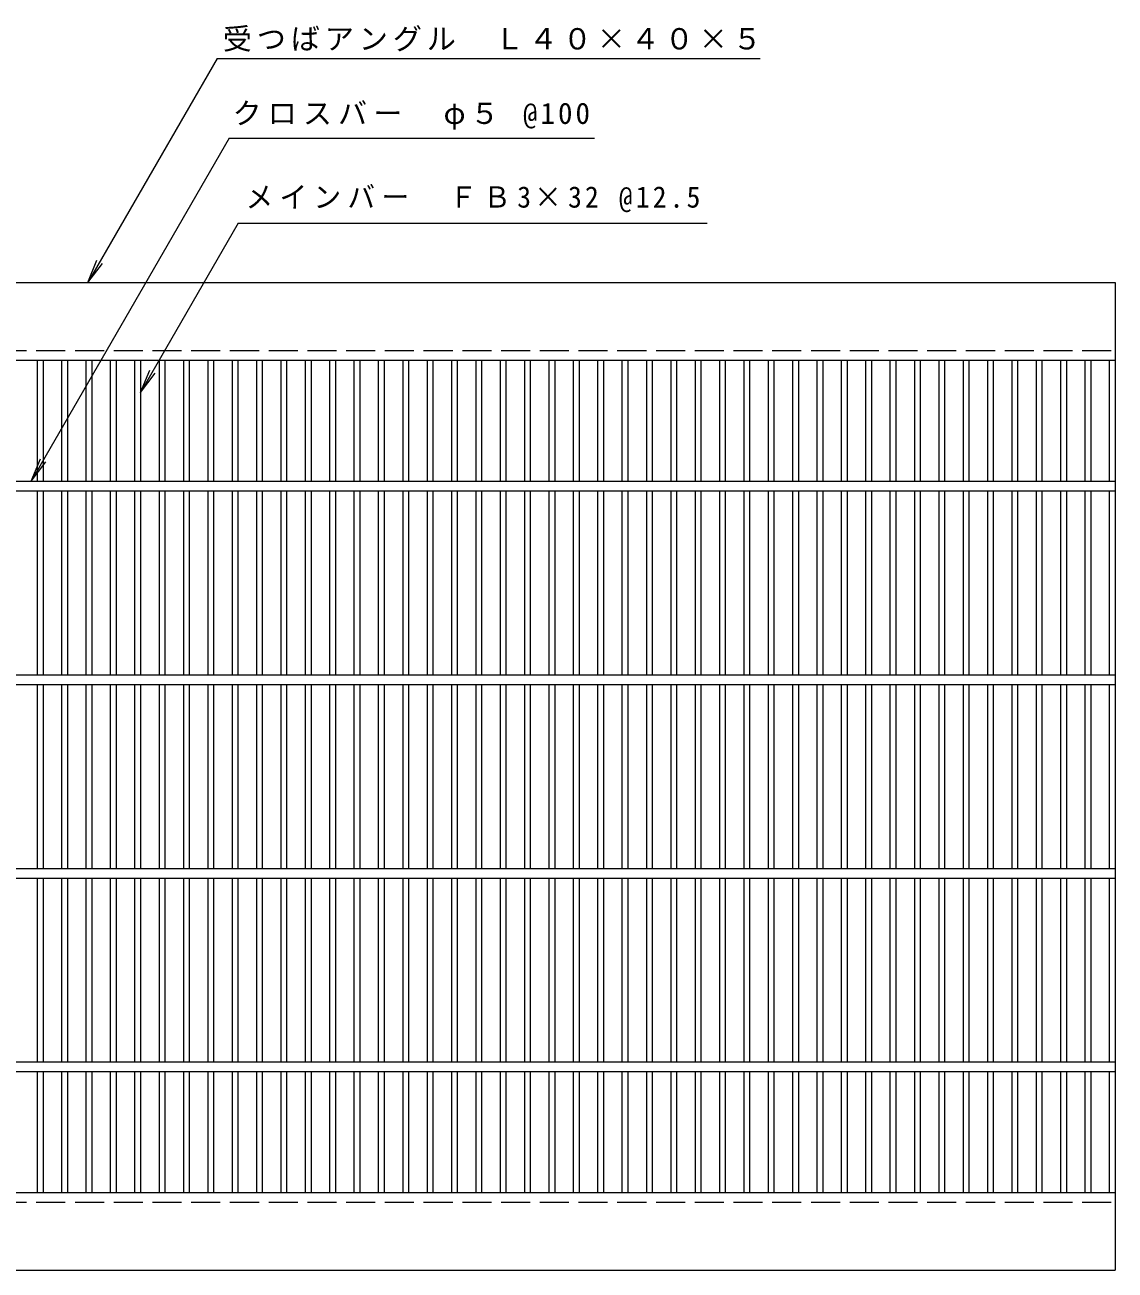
# Model space of a CAD drawing. Units: millimetres, scale not verified. Extents: x -756 to 935, y -687 to 667.
# Drawn here: x -320 to 243, y 24 to 667 of the extents above; entities that cross this region are included whole.
import ezdxf

# ---------------------------------------------------------------- set-up
doc = ezdxf.new("R2010")
doc.units = ezdxf.units.MM
doc.header["$LTSCALE"] = 5
doc.linetypes.add('DASHED3', pattern=[4, 3, -1])
for name, color, linetype, lineweight in [('A-1_ピット', 2, 'Continuous', 9), ('A-2_蓋', 3, 'Continuous', 9), ('A-5_仕様文', 7, 'Continuous', 9)]:
    doc.layers.add(name, color=color, linetype=linetype, lineweight=lineweight)
doc.styles.add('ＭＳ ゴシック', font='')
doc.styles.get('ＭＳ ゴシック').set_extended_font_data('MS Gothic')

msp = doc.modelspace()

# ---------------------------------------------------------------- linework, layer by layer
at = {"layer": 'A-1_ピット'}
for p, q in [((-753.757, 534.15), (243.243, 534.15)), ((243.243, 534.15), (243.243, 494.151)), ((-753.757, 494.151), (243.243, 494.151)), ((-753.757, 64.151), (243.243, 64.151)), ((243.243, 64.151), (243.243, 24.151)), ((-753.757, 24.151), (243.243, 24.151))]:
    msp.add_line(p, q, dxfattribs=at)
at = {"layer": 'A-1_ピット', "linetype": 'DASHED3'}
for p, q in [((-753.757, 499.151), (243.243, 499.151)), ((-753.757, 59.151), (243.243, 59.151))]:
    msp.add_line(p, q, dxfattribs=at)
at = {"layer": 'A-2_蓋'}
for p, q in [((-313.277, 494.151), (-313.277, 431.651)), ((-310.277, 494.151), (-310.277, 431.651)), ((-300.697, 494.151), (-300.697, 431.651)), ((-297.697, 494.151), (-297.697, 431.651)), ((-288.117, 494.151), (-288.117, 431.651)), ((-285.117, 494.151), (-285.117, 431.651)), ((-275.536, 494.151), (-275.536, 431.651)), ((-272.536, 494.151), (-272.536, 431.651)), ((-262.957, 494.151), (-262.957, 431.651)), ((-259.956, 494.151), (-259.956, 431.651)), ((-250.377, 494.151), (-250.377, 431.651)), ((-247.377, 494.151), (-247.377, 431.651)), ((-237.797, 494.151), (-237.797, 431.651)), ((-234.797, 494.151), (-234.797, 431.651)), ((-225.217, 494.151), (-225.217, 431.651)), ((-222.217, 494.151), (-222.217, 431.651)), ((-212.637, 494.151), (-212.637, 431.651)), ((-209.637, 494.151), (-209.637, 431.651)), ((-200.057, 494.151), (-200.057, 431.651)), ((-197.057, 494.151), (-197.057, 431.651)), ((-187.477, 494.151), (-187.477, 431.651)), ((-184.476, 494.151), (-184.476, 431.651)), ((-174.896, 494.151), (-174.896, 431.651)), ((-171.896, 494.151), (-171.896, 431.651)), ((-162.316, 494.151), (-162.316, 431.651)), ((-159.316, 494.151), (-159.316, 431.651)), ((-149.737, 494.151), (-149.737, 431.651)), ((-146.736, 494.151), (-146.736, 431.651)), ((-137.157, 494.151), (-137.157, 431.651)), ((-134.156, 494.151), (-134.156, 431.651)), ((-124.577, 494.151), (-124.577, 431.651)), ((-121.577, 494.151), (-121.577, 431.651)), ((-111.997, 494.151), (-111.997, 431.651)), ((-108.996, 494.151), (-108.996, 431.651)), ((-99.416, 494.151), (-99.416, 431.651)), ((-96.417, 494.151), (-96.417, 431.651)), ((-86.836, 494.151), (-86.836, 431.651)), ((-83.837, 494.151), (-83.837, 431.651)), ((-74.256, 494.151), (-74.256, 431.651)), ((-71.256, 494.151), (-71.256, 431.651)), ((-61.676, 494.151), (-61.676, 431.651)), ((-58.676, 494.151), (-58.676, 431.651)), ((-49.097, 494.151), (-49.097, 431.651)), ((-46.096, 494.151), (-46.096, 431.651)), ((-36.516, 494.151), (-36.516, 431.651)), ((-33.516, 494.151), (-33.516, 431.651)), ((-23.937, 494.151), (-23.937, 431.651)), ((-20.936, 494.151), (-20.936, 431.651)), ((-11.357, 494.151), (-11.357, 431.651)), ((-8.357, 494.151), (-8.357, 431.651)), ((1.223, 494.151), (1.223, 431.651)), ((4.223, 494.151), (4.223, 431.651)), ((13.803, 494.151), (13.803, 431.651)), ((16.803, 494.151), (16.803, 431.651)), ((26.383, 494.151), (26.383, 431.651)), ((29.383, 494.151), (29.383, 431.651)), ((38.964, 494.151), (38.964, 431.651)), ((41.964, 494.151), (41.964, 431.651)), ((51.544, 494.151), (51.544, 431.651)), ((54.544, 494.151), (54.544, 431.651)), ((64.124, 494.151), (64.124, 431.651)), ((67.124, 494.151), (67.124, 431.651)), ((76.703, 494.151), (76.703, 431.651)), ((79.704, 494.151), (79.704, 431.651)), ((89.284, 494.151), (89.284, 431.651)), ((92.284, 494.151), (92.284, 431.651)), ((101.863, 494.151), (101.863, 431.651)), ((104.864, 494.151), (104.864, 431.651)), ((114.444, 494.151), (114.444, 431.651)), ((117.443, 494.151), (117.443, 431.651)), ((127.023, 494.151), (127.023, 431.651)), ((130.023, 494.151), (130.023, 431.651)), ((139.603, 494.151), (139.603, 431.651)), ((142.603, 494.151), (142.603, 431.651)), ((152.183, 494.151), (152.183, 431.651)), ((155.183, 494.151), (155.183, 431.651)), ((164.764, 494.151), (164.764, 431.651)), ((167.764, 494.151), (167.764, 431.651)), ((177.344, 494.151), (177.344, 431.651)), ((180.344, 494.151), (180.344, 431.651)), ((189.924, 494.151), (189.924, 431.651)), ((192.924, 494.151), (192.924, 431.651)), ((202.504, 494.151), (202.504, 431.651)), ((205.504, 494.151), (205.504, 431.651)), ((215.083, 494.151), (215.083, 431.651)), ((218.084, 494.151), (218.084, 431.651)), ((227.664, 494.151), (227.664, 431.651)), ((230.664, 494.151), (230.664, 431.651)), ((240.244, 494.151), (240.244, 431.651)), ((243.243, 494.151), (243.243, 64.151)), ((-753.757, 431.651), (243.243, 431.651)), ((-313.277, 426.651), (-313.277, 331.651)), ((-310.277, 426.651), (-310.277, 331.651)), ((-300.697, 426.651), (-300.697, 331.651)), ((-297.697, 426.651), (-297.697, 331.651)), ((-288.117, 426.651), (-288.117, 331.651)), ((-285.117, 426.651), (-285.117, 331.651)), ((-275.536, 426.651), (-275.536, 331.651)), ((-272.536, 426.651), (-272.536, 331.651)), ((-262.957, 426.651), (-262.957, 331.651)), ((-259.956, 426.651), (-259.956, 331.651)), ((-250.377, 426.651), (-250.377, 331.651)), ((-247.377, 426.651), (-247.377, 331.651)), ((-237.797, 426.651), (-237.797, 331.651)), ((-234.797, 426.651), (-234.797, 331.651)), ((-225.217, 426.651), (-225.217, 331.651)), ((-222.217, 426.651), (-222.217, 331.651)), ((-212.637, 426.651), (-212.637, 331.651)), ((-209.637, 426.651), (-209.637, 331.651)), ((-200.057, 426.651), (-200.057, 331.651)), ((-197.057, 426.651), (-197.057, 331.651)), ((-187.477, 426.651), (-187.477, 331.651)), ((-184.476, 426.651), (-184.476, 331.651)), ((-174.896, 426.651), (-174.896, 331.651)), ((-171.896, 426.651), (-171.896, 331.651)), ((-162.316, 426.651), (-162.316, 331.651)), ((-159.316, 426.651), (-159.316, 331.651)), ((-149.737, 426.651), (-149.737, 331.651)), ((-146.736, 426.651), (-146.736, 331.651)), ((-137.157, 426.651), (-137.157, 331.651)), ((-134.156, 426.651), (-134.156, 331.651)), ((-124.577, 426.651), (-124.577, 331.651)), ((-121.577, 426.651), (-121.577, 331.651)), ((-111.997, 426.651), (-111.997, 331.651)), ((-108.996, 426.651), (-108.996, 331.651)), ((-99.416, 426.651), (-99.416, 331.651)), ((-96.417, 426.651), (-96.417, 331.651)), ((-86.836, 426.651), (-86.836, 331.651)), ((-83.837, 426.651), (-83.837, 331.651)), ((-74.256, 426.651), (-74.256, 331.651)), ((-71.256, 426.651), (-71.256, 331.651)), ((-61.676, 426.651), (-61.676, 331.651)), ((-58.676, 426.651), (-58.676, 331.651)), ((-49.097, 426.651), (-49.097, 331.651)), ((-46.096, 426.651), (-46.096, 331.651)), ((-36.516, 426.651), (-36.516, 331.651)), ((-33.516, 426.651), (-33.516, 331.651)), ((-23.937, 426.651), (-23.937, 331.651)), ((-20.936, 426.651), (-20.936, 331.651)), ((-11.357, 426.651), (-11.357, 331.651)), ((-8.357, 426.651), (-8.357, 331.651)), ((1.223, 426.651), (1.223, 331.651)), ((4.223, 426.651), (4.223, 331.651)), ((13.803, 426.651), (13.803, 331.651)), ((16.803, 426.651), (16.803, 331.651)), ((26.383, 426.651), (26.383, 331.651)), ((29.383, 426.651), (29.383, 331.651)), ((38.964, 426.651), (38.964, 331.651)), ((41.964, 426.651), (41.964, 331.651)), ((51.544, 426.651), (51.544, 331.651)), ((54.544, 426.651), (54.544, 331.651)), ((64.124, 426.651), (64.124, 331.651)), ((67.124, 426.651), (67.124, 331.651)), ((76.703, 426.651), (76.703, 331.651)), ((79.704, 426.651), (79.704, 331.651)), ((89.284, 426.651), (89.284, 331.651)), ((92.284, 426.651), (92.284, 331.651)), ((101.863, 426.651), (101.863, 331.651)), ((104.864, 426.651), (104.864, 331.651)), ((114.444, 426.651), (114.444, 331.651)), ((117.443, 426.651), (117.443, 331.651)), ((127.023, 426.651), (127.023, 331.651)), ((130.023, 426.651), (130.023, 331.651)), ((139.603, 426.651), (139.603, 331.651)), ((142.603, 426.651), (142.603, 331.651)), ((152.183, 426.651), (152.183, 331.651)), ((155.183, 426.651), (155.183, 331.651)), ((164.764, 426.651), (164.764, 331.651)), ((167.764, 426.651), (167.764, 331.651)), ((177.344, 426.651), (177.344, 331.651)), ((180.344, 426.651), (180.344, 331.651)), ((189.924, 426.651), (189.924, 331.651)), ((192.924, 426.651), (192.924, 331.651)), ((202.504, 426.651), (202.504, 331.651)), ((205.504, 426.651), (205.504, 331.651)), ((215.083, 426.651), (215.083, 331.651)), ((218.084, 426.651), (218.084, 331.651)), ((227.664, 426.651), (227.664, 331.651)), ((230.664, 426.651), (230.664, 331.651)), ((240.244, 426.651), (240.244, 331.651)), ((-753.757, 331.651), (243.243, 331.651)), ((-753.757, 326.651), (243.243, 326.651)), ((-313.277, 326.651), (-313.277, 231.651)), ((-310.277, 326.651), (-310.277, 231.651)), ((-300.697, 326.651), (-300.697, 231.651)), ((-297.697, 326.651), (-297.697, 231.651)), ((-288.117, 326.651), (-288.117, 231.651)), ((-285.117, 326.651), (-285.117, 231.651)), ((-275.536, 326.651), (-275.536, 231.651)), ((-272.536, 326.651), (-272.536, 231.651)), ((-262.957, 326.651), (-262.957, 231.651)), ((-259.956, 326.651), (-259.956, 231.651)), ((-250.377, 326.651), (-250.377, 231.651)), ((-247.377, 326.651), (-247.377, 231.651)), ((-237.797, 326.651), (-237.797, 231.651)), ((-234.797, 326.651), (-234.797, 231.651)), ((-225.217, 326.651), (-225.217, 231.651)), ((-222.217, 326.651), (-222.217, 231.651)), ((-212.637, 326.651), (-212.637, 231.651)), ((-209.637, 326.651), (-209.637, 231.651)), ((-200.057, 326.651), (-200.057, 231.651)), ((-197.057, 326.651), (-197.057, 231.651)), ((-187.477, 326.651), (-187.477, 231.651)), ((-184.476, 326.651), (-184.476, 231.651)), ((-174.896, 326.651), (-174.896, 231.651)), ((-171.896, 326.651), (-171.896, 231.651)), ((-162.316, 326.651), (-162.316, 231.651)), ((-159.316, 326.651), (-159.316, 231.651)), ((-149.737, 326.651), (-149.737, 231.651)), ((-146.736, 326.651), (-146.736, 231.651)), ((-137.157, 326.651), (-137.157, 231.651)), ((-134.156, 326.651), (-134.156, 231.651)), ((-124.577, 326.651), (-124.577, 231.651)), ((-121.577, 326.651), (-121.577, 231.651)), ((-111.997, 326.651), (-111.997, 231.651)), ((-108.996, 326.651), (-108.996, 231.651)), ((-99.416, 326.651), (-99.416, 231.651)), ((-96.417, 326.651), (-96.417, 231.651)), ((-86.836, 326.651), (-86.836, 231.651)), ((-83.837, 326.651), (-83.837, 231.651)), ((-74.256, 326.651), (-74.256, 231.651)), ((-71.256, 326.651), (-71.256, 231.651)), ((-61.676, 326.651), (-61.676, 231.651)), ((-58.676, 326.651), (-58.676, 231.651)), ((-49.097, 326.651), (-49.097, 231.651)), ((-46.096, 326.651), (-46.096, 231.651)), ((-36.516, 326.651), (-36.516, 231.651)), ((-33.516, 326.651), (-33.516, 231.651)), ((-23.937, 326.651), (-23.937, 231.651)), ((-20.936, 326.651), (-20.936, 231.651)), ((-11.357, 326.651), (-11.357, 231.651)), ((-8.357, 326.651), (-8.357, 231.651)), ((1.223, 326.651), (1.223, 231.651)), ((4.223, 326.651), (4.223, 231.651)), ((13.803, 326.651), (13.803, 231.651)), ((16.803, 326.651), (16.803, 231.651)), ((26.383, 326.651), (26.383, 231.651)), ((29.383, 326.651), (29.383, 231.651)), ((38.964, 326.651), (38.964, 231.651)), ((41.964, 326.651), (41.964, 231.651)), ((51.544, 326.651), (51.544, 231.651)), ((54.544, 326.651), (54.544, 231.651)), ((64.124, 326.651), (64.124, 231.651)), ((67.124, 326.651), (67.124, 231.651)), ((76.703, 326.651), (76.703, 231.651)), ((79.704, 326.651), (79.704, 231.651)), ((89.284, 326.651), (89.284, 231.651)), ((92.284, 326.651), (92.284, 231.651)), ((101.863, 326.651), (101.863, 231.651)), ((104.864, 326.651), (104.864, 231.651)), ((114.444, 326.651), (114.444, 231.651)), ((117.443, 326.651), (117.443, 231.651)), ((127.023, 326.651), (127.023, 231.651)), ((130.023, 326.651), (130.023, 231.651)), ((139.603, 326.651), (139.603, 231.651)), ((142.603, 326.651), (142.603, 231.651)), ((152.183, 326.651), (152.183, 231.651)), ((155.183, 326.651), (155.183, 231.651)), ((164.764, 326.651), (164.764, 231.651)), ((167.764, 326.651), (167.764, 231.651)), ((177.344, 326.651), (177.344, 231.651)), ((180.344, 326.651), (180.344, 231.651)), ((189.924, 326.651), (189.924, 231.651)), ((192.924, 326.651), (192.924, 231.651)), ((202.504, 326.651), (202.504, 231.651)), ((205.504, 326.651), (205.504, 231.651)), ((215.083, 326.651), (215.083, 231.651)), ((218.084, 326.651), (218.084, 231.651)), ((227.664, 326.651), (227.664, 231.651)), ((230.664, 326.651), (230.664, 231.651)), ((240.244, 326.651), (240.244, 231.651)), ((-753.757, 231.651), (243.243, 231.651)), ((-753.757, 226.651), (243.243, 226.651)), ((-313.277, 226.651), (-313.277, 131.651)), ((-310.277, 226.651), (-310.277, 131.651)), ((-300.697, 226.651), (-300.697, 131.651)), ((-297.697, 226.651), (-297.697, 131.651)), ((-288.117, 226.651), (-288.117, 131.651)), ((-285.117, 226.651), (-285.117, 131.651)), ((-275.536, 226.651), (-275.536, 131.651)), ((-272.536, 226.651), (-272.536, 131.651)), ((-262.957, 226.651), (-262.957, 131.651)), ((-259.956, 226.651), (-259.956, 131.651)), ((-250.377, 226.651), (-250.377, 131.651)), ((-247.377, 226.651), (-247.377, 131.651)), ((-237.797, 226.651), (-237.797, 131.651)), ((-234.797, 226.651), (-234.797, 131.651)), ((-225.217, 226.651), (-225.217, 131.651)), ((-222.217, 226.651), (-222.217, 131.651)), ((-212.637, 226.651), (-212.637, 131.651)), ((-209.637, 226.651), (-209.637, 131.651)), ((-200.057, 226.651), (-200.057, 131.651)), ((-197.057, 226.651), (-197.057, 131.651)), ((-187.477, 226.651), (-187.477, 131.651)), ((-184.476, 226.651), (-184.476, 131.651)), ((-174.896, 226.651), (-174.896, 131.651)), ((-171.896, 226.651), (-171.896, 131.651)), ((-162.316, 226.651), (-162.316, 131.651)), ((-159.316, 226.651), (-159.316, 131.651)), ((-149.737, 226.651), (-149.737, 131.651)), ((-146.736, 226.651), (-146.736, 131.651)), ((-137.157, 226.651), (-137.157, 131.651)), ((-134.156, 226.651), (-134.156, 131.651)), ((-124.577, 226.651), (-124.577, 131.651)), ((-121.577, 226.651), (-121.577, 131.651)), ((-111.997, 226.651), (-111.997, 131.651)), ((-108.996, 226.651), (-108.996, 131.651)), ((-99.416, 226.651), (-99.416, 131.651)), ((-96.417, 226.651), (-96.417, 131.651)), ((-86.836, 226.651), (-86.836, 131.651)), ((-83.837, 226.651), (-83.837, 131.651)), ((-74.256, 226.651), (-74.256, 131.651)), ((-71.256, 226.651), (-71.256, 131.651)), ((-61.676, 226.651), (-61.676, 131.651)), ((-58.676, 226.651), (-58.676, 131.651)), ((-49.097, 226.651), (-49.097, 131.651)), ((-46.096, 226.651), (-46.096, 131.651)), ((-36.516, 226.651), (-36.516, 131.651)), ((-33.516, 226.651), (-33.516, 131.651)), ((-23.937, 226.651), (-23.937, 131.651)), ((-20.936, 226.651), (-20.936, 131.651)), ((-11.357, 226.651), (-11.357, 131.651)), ((-8.357, 226.651), (-8.357, 131.651)), ((1.223, 226.651), (1.223, 131.651)), ((4.223, 226.651), (4.223, 131.651)), ((13.803, 226.651), (13.803, 131.651)), ((16.803, 226.651), (16.803, 131.651)), ((26.383, 226.651), (26.383, 131.651)), ((29.383, 226.651), (29.383, 131.651)), ((38.964, 226.651), (38.964, 131.651)), ((41.964, 226.651), (41.964, 131.651)), ((51.544, 226.651), (51.544, 131.651)), ((54.544, 226.651), (54.544, 131.651)), ((64.124, 226.651), (64.124, 131.651)), ((67.124, 226.651), (67.124, 131.651)), ((76.703, 226.651), (76.703, 131.651)), ((79.704, 226.651), (79.704, 131.651)), ((89.284, 226.651), (89.284, 131.651)), ((92.284, 226.651), (92.284, 131.651)), ((101.863, 226.651), (101.863, 131.651)), ((104.864, 226.651), (104.864, 131.651)), ((114.444, 226.651), (114.444, 131.651)), ((117.443, 226.651), (117.443, 131.651)), ((127.023, 226.651), (127.023, 131.651)), ((130.023, 226.651), (130.023, 131.651)), ((139.603, 226.651), (139.603, 131.651)), ((142.603, 226.651), (142.603, 131.651)), ((152.183, 226.651), (152.183, 131.651)), ((155.183, 226.651), (155.183, 131.651)), ((164.764, 226.651), (164.764, 131.651)), ((167.764, 226.651), (167.764, 131.651)), ((177.344, 226.651), (177.344, 131.651)), ((180.344, 226.651), (180.344, 131.651)), ((189.924, 226.651), (189.924, 131.651)), ((192.924, 226.651), (192.924, 131.651)), ((202.504, 226.651), (202.504, 131.651)), ((205.504, 226.651), (205.504, 131.651)), ((215.083, 226.651), (215.083, 131.651)), ((218.084, 226.651), (218.084, 131.651)), ((227.664, 226.651), (227.664, 131.651)), ((230.664, 226.651), (230.664, 131.651)), ((240.244, 226.651), (240.244, 131.651)), ((-753.757, 131.651), (243.243, 131.651)), ((-753.757, 126.651), (243.243, 126.651)), ((-313.277, 126.651), (-313.277, 64.151)), ((-310.277, 126.651), (-310.277, 64.151)), ((-300.697, 126.651), (-300.697, 64.151)), ((-297.697, 126.651), (-297.697, 64.151)), ((-288.117, 126.651), (-288.117, 64.151)), ((-285.117, 126.651), (-285.117, 64.151)), ((-275.536, 126.651), (-275.536, 64.151)), ((-272.536, 126.651), (-272.536, 64.151)), ((-262.957, 126.651), (-262.957, 64.151)), ((-259.956, 126.651), (-259.956, 64.151)), ((-250.377, 126.651), (-250.377, 64.151)), ((-247.377, 126.651), (-247.377, 64.151)), ((-237.797, 126.651), (-237.797, 64.151)), ((-234.797, 126.651), (-234.797, 64.151)), ((-225.217, 126.651), (-225.217, 64.151)), ((-222.217, 126.651), (-222.217, 64.151)), ((-212.637, 126.651), (-212.637, 64.151)), ((-209.637, 126.651), (-209.637, 64.151)), ((-200.057, 126.651), (-200.057, 64.151)), ((-197.057, 126.651), (-197.057, 64.151)), ((-187.477, 126.651), (-187.477, 64.151)), ((-184.476, 126.651), (-184.476, 64.151)), ((-174.896, 126.651), (-174.896, 64.151)), ((-171.896, 126.651), (-171.896, 64.151)), ((-162.316, 126.651), (-162.316, 64.151)), ((-159.316, 126.651), (-159.316, 64.151)), ((-149.737, 126.651), (-149.737, 64.151)), ((-146.736, 126.651), (-146.736, 64.151)), ((-137.157, 126.651), (-137.157, 64.151)), ((-134.156, 126.651), (-134.156, 64.151)), ((-124.577, 126.651), (-124.577, 64.151)), ((-121.577, 126.651), (-121.577, 64.151)), ((-111.997, 126.651), (-111.997, 64.151)), ((-108.996, 126.651), (-108.996, 64.151)), ((-99.416, 126.651), (-99.416, 64.151)), ((-96.417, 126.651), (-96.417, 64.151)), ((-86.836, 126.651), (-86.836, 64.151)), ((-83.837, 126.651), (-83.837, 64.151)), ((-74.256, 126.651), (-74.256, 64.151)), ((-71.256, 126.651), (-71.256, 64.151)), ((-61.676, 126.651), (-61.676, 64.151)), ((-58.676, 126.651), (-58.676, 64.151)), ((-49.097, 126.651), (-49.097, 64.151)), ((-46.096, 126.651), (-46.096, 64.151)), ((-36.516, 126.651), (-36.516, 64.151)), ((-33.516, 126.651), (-33.516, 64.151)), ((-23.937, 126.651), (-23.937, 64.151)), ((-20.936, 126.651), (-20.936, 64.151)), ((-11.357, 126.651), (-11.357, 64.151)), ((-8.357, 126.651), (-8.357, 64.151)), ((1.223, 126.651), (1.223, 64.151)), ((4.223, 126.651), (4.223, 64.151)), ((13.803, 126.651), (13.803, 64.151)), ((16.803, 126.651), (16.803, 64.151)), ((26.383, 126.651), (26.383, 64.151)), ((29.383, 126.651), (29.383, 64.151)), ((38.964, 126.651), (38.964, 64.151)), ((41.964, 126.651), (41.964, 64.151)), ((51.544, 126.651), (51.544, 64.151)), ((54.544, 126.651), (54.544, 64.151)), ((64.124, 126.651), (64.124, 64.151)), ((67.124, 126.651), (67.124, 64.151)), ((76.703, 126.651), (76.703, 64.151)), ((79.704, 126.651), (79.704, 64.151)), ((89.284, 126.651), (89.284, 64.151)), ((92.284, 126.651), (92.284, 64.151)), ((101.863, 126.651), (101.863, 64.151)), ((104.864, 126.651), (104.864, 64.151)), ((114.444, 126.651), (114.444, 64.151)), ((117.443, 126.651), (117.443, 64.151)), ((127.023, 126.651), (127.023, 64.151)), ((130.023, 126.651), (130.023, 64.151)), ((139.603, 126.651), (139.603, 64.151)), ((142.603, 126.651), (142.603, 64.151)), ((152.183, 126.651), (152.183, 64.151)), ((155.183, 126.651), (155.183, 64.151)), ((164.764, 126.651), (164.764, 64.151)), ((167.764, 126.651), (167.764, 64.151)), ((177.344, 126.651), (177.344, 64.151)), ((180.344, 126.651), (180.344, 64.151)), ((189.924, 126.651), (189.924, 64.151)), ((192.924, 126.651), (192.924, 64.151)), ((202.504, 126.651), (202.504, 64.151)), ((205.504, 126.651), (205.504, 64.151)), ((215.083, 126.651), (215.083, 64.151)), ((218.084, 126.651), (218.084, 64.151)), ((227.664, 126.651), (227.664, 64.151)), ((230.664, 126.651), (230.664, 64.151)), ((240.244, 126.651), (240.244, 64.151))]:
    msp.add_line(p, q, dxfattribs=at)
msp.add_lwpolyline([(-753.757, 494.151), (-753.757, 426.651), (243.243, 426.651)], dxfattribs=at)
at = {"layer": 'A-5_仕様文'}
for p, q in [((-220.323, 649.993), (-287.205, 534.15)), ((-220.323, 649.993), (60.06, 649.993)), ((-214.17, 608.69), (-316.383, 431.651)), ((-214.17, 608.69), (-25.593, 608.69)), ((-209.436, 564.927), (-259.956, 477.424)), ((-209.436, 564.927), (32.656, 564.927)), ((-287.205, 534.15), (-282.422, 545.699)), ((-287.205, 534.15), (-279.596, 544.067)), ((-259.956, 477.424), (-255.173, 488.972)), ((-259.956, 477.424), (-252.347, 487.341)), ((-316.383, 431.651), (-311.6, 443.199)), ((-316.383, 431.651), (-308.774, 441.568))]:
    msp.add_line(p, q, dxfattribs=at)

# ---------------------------------------------------------------- texts
at = {"layer": 'A-5_仕様文', "char_height": 11, "attachment_point": 7, "style": 'ＭＳ ゴシック'}
for s, insert in [('\\T1.17;受つばアングル\u3000Ｌ４０×４０×５', (-217.44, 653.444)), ('\\T1.21;クロスバー\u3000φ５\\~@100', (-212.401, 613.122)), ('\\T1.23;\\W0.95;メインバー\u3000ＦＢ3×32\\~@12.5', (-205.683, 570.482))]:
    msp.add_mtext(s, dxfattribs=dict(at, insert=insert))

doc.saveas('drawing.dxf')
